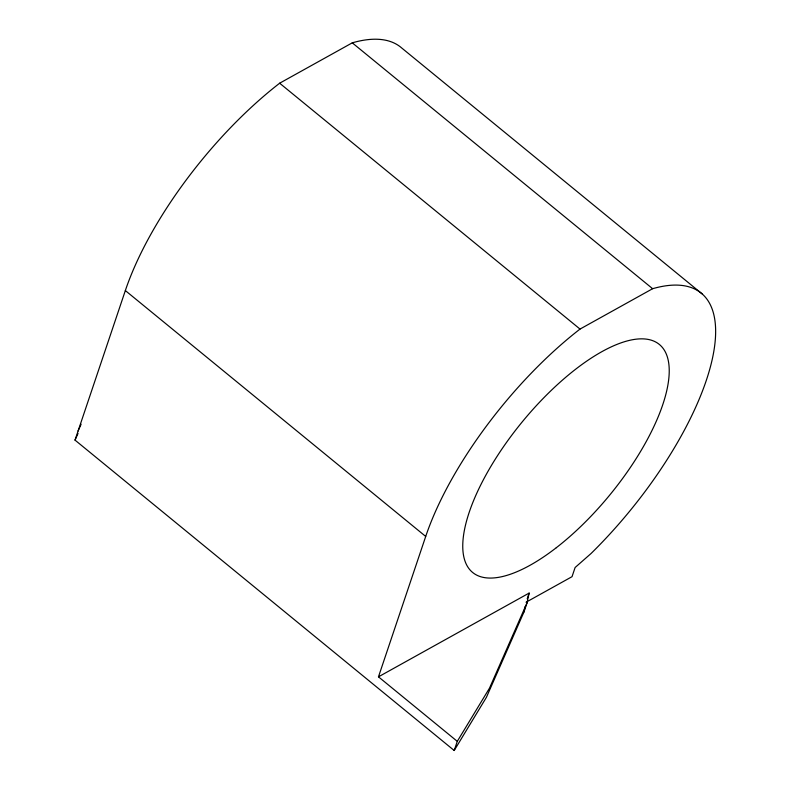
<?xml version="1.0" encoding="UTF-8"?>
<svg xmlns="http://www.w3.org/2000/svg" width="790" height="790" viewBox="0 0 790 790"><rect width="100%" height="100%" fill="white"/><g stroke="black" fill="none" stroke-linecap="round" stroke-linejoin="round"><path stroke-width="1.19" d="M702.034 293.821L401.666 47.953A213.577 82.674 -50.7 0 0 352.271 42.838L279.65 83.207A213.577 82.674 -50.7 0 0 125.343 290.572L75.02 440.119L454.201 750.5L486.433 697.293L523.958 611.993L525.123 606.572M523.958 611.993L527.039 602.839L529.142 593.073L378.469 676.832L457.282 741.346L454.201 750.5M378.469 676.832L425.711 536.44A213.577 82.674 -50.7 0 1 580.018 329.075L652.639 288.706A213.577 82.674 -50.7 0 1 711.879 360.921A213.577 82.674 -50.7 0 1 591.009 553.553L575.12 567.506L572.029 576.68L526.061 602.227M527.216 598.79L529.142 593.073M527.039 602.839L489.514 688.13L457.282 741.346M78.101 430.965L81.113 424.269M75.02 440.119L78.032 433.434M352.271 42.838L652.639 288.706M279.65 83.207L580.018 329.075M125.343 290.572L425.711 536.44M556.318 547.707A147.345 57.028 -50.7 0 0 659.848 344.875A147.345 57.028 -50.7 0 0 481.821 482.779A147.345 57.028 -50.7 0 0 556.318 547.707"/></g></svg>
